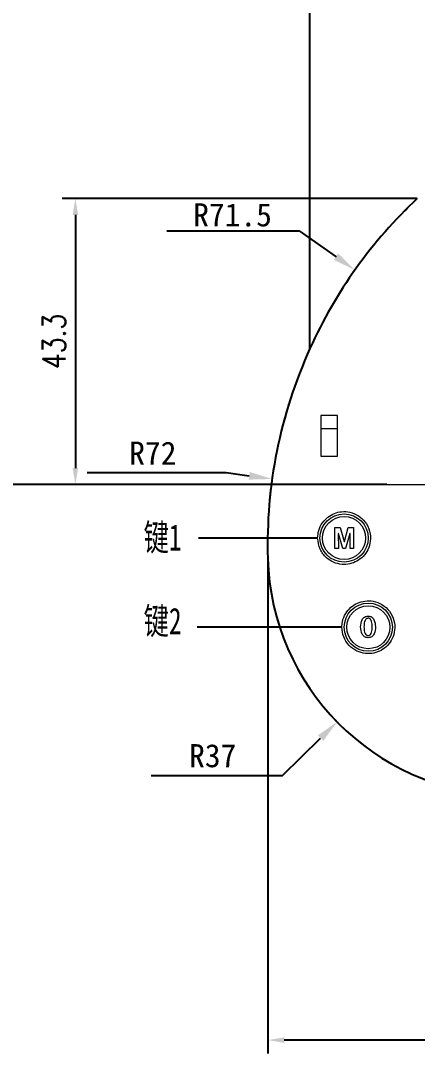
# Model space of a CAD drawing. Header units: millimetres. Extents: x 0 to 1188, y 0 to 840.
# Drawn here: x 99 to 159, y 598 to 754.4 of the extents above; entities that cross this region are included whole.
import ezdxf

# ---------------------------------------------------------------- set-up
doc = ezdxf.new("R2010")
doc.units = ezdxf.units.MM
doc.layers.add('2细线层', color=3, linetype='Continuous', lineweight=20)
doc.layers.add('5剖面线层', color=2, linetype='Continuous', lineweight=20)
doc.layers.add('7', color=7, linetype='Continuous')
doc.styles.add('PC_TEXTSTYLE', font='txt.shx', dxfattribs={"width": 0.8, "bigfont": 'hzfs.shx'})
doc.styles.get("Standard").update_dxf_attribs({"font": ''})
doc.styles.get('Standard').set_extended_font_data('SimSun')
doc.dimstyles.new('副本 (2) (2)TH_GBDIM', dxfattribs={"dimtxt": 3.5, "dimasz": 2.5, "dimexe": 2, "dimexo": 0, "dimgap": 1.5, "dimtad": 1, "dimtoh": 1, "dimdec": 1, "dimdsep": 46, "dimtxsty": 'PC_TEXTSTYLE', "dimcen": 2.5, "dimazin": 2, "dimtfac": 0.714286, "dimtdec": 1, "dimtmove": 0, "dimatfit": 3, "dimfxl": 1, "dimtolj": 1, "dimtzin": 0, "dimarcsym": 0})

# ---------------------------------------------------------------- blocks, each defined once
blk = doc.blocks.new('*D33')
at = {"layer": '7', "color": 0, "lineweight": -2, "ltscale": 5, "transparency": 16777216}
for p, q in [((136.4, 672.96), (136.4, 598.02)), ((462.48, 672.96), (462.48, 598.02)), ((459.98, 600.02), (138.9, 600.02))]:
    blk.add_line(p, q, dxfattribs=at)
at = {"layer": '7', "color": 0, "ltscale": 5, "transparency": 16777216}
for points in [[(138.9, 600.44), (138.9, 599.6), (136.4, 600.02)], [(459.98, 600.44), (459.98, 599.6), (462.48, 600.02)]]:
    blk.add_solid(points, dxfattribs=at)
at = {"layer": 'DEFPOINTS', "color": 0, "ltscale": 5, "transparency": 16777216}
for p in [(136.4, 672.96), (462.48, 672.96), (136.4, 600.02)]:
    blk.add_point(p, dxfattribs=at)
at = {"layer": '7', "color": 0, "ltscale": 5, "transparency": 16777216, "insert": (299.44, 603.27), "char_height": 3.5, "attachment_point": 5, "style": 'PC_TEXTSTYLE'}
blk.add_mtext('\\A1;326.1', dxfattribs=at)
blk = doc.blocks.new('*D34')
at = {"layer": '7', "color": 0, "lineweight": -2, "ltscale": 5, "transparency": 16777216}
for p, q in [((142.78, 704.77), (142.78, 813.93)), ((456.09, 704.77), (456.09, 813.93)), ((145.28, 811.93), (453.59, 811.93))]:
    blk.add_line(p, q, dxfattribs=at)
at = {"layer": '7', "color": 0, "ltscale": 5, "transparency": 16777216}
for points in [[(145.28, 812.35), (145.28, 811.51), (142.78, 811.93)], [(453.59, 812.35), (453.59, 811.51), (456.09, 811.93)]]:
    blk.add_solid(points, dxfattribs=at)
at = {"layer": 'DEFPOINTS', "color": 0, "ltscale": 5, "transparency": 16777216}
for p in [(456.09, 811.93), (142.78, 704.77), (456.09, 704.77)]:
    blk.add_point(p, dxfattribs=at)
at = {"layer": '7', "color": 0, "ltscale": 5, "transparency": 16777216, "insert": (299.44, 815.18), "char_height": 3.5, "attachment_point": 5, "style": 'PC_TEXTSTYLE'}
blk.add_mtext('\\A1;313.3', dxfattribs=at)
blk = doc.blocks.new('*D47')
at = {"layer": '7', "color": 0, "lineweight": -2, "ltscale": 5, "transparency": 16777216}
for p, q in [((218.31, 762.36), (92.4, 762.36)), ((94.4, 759.86), (94.4, 686.66)), ((154.4, 684.16), (92.4, 684.16))]:
    blk.add_line(p, q, dxfattribs=at)
at = {"layer": '7', "color": 0, "ltscale": 5, "transparency": 16777216}
for points in [[(93.98, 759.86), (94.82, 759.86), (94.4, 762.36)], [(93.98, 686.66), (94.82, 686.66), (94.4, 684.16)]]:
    blk.add_solid(points, dxfattribs=at)
at = {"layer": 'DEFPOINTS', "color": 0, "ltscale": 5, "transparency": 16777216}
for p in [(218.31, 762.36), (94.4, 684.16), (154.4, 684.16)]:
    blk.add_point(p, dxfattribs=at)
at = {"layer": '7', "color": 0, "ltscale": 5, "transparency": 16777216, "insert": (91.15, 723.26), "char_height": 3.5, "attachment_point": 5, "rotation": 90, "style": 'PC_TEXTSTYLE'}
blk.add_mtext('\\A1;78.2', dxfattribs=at)
blk = doc.blocks.new('*D48')
at = {"layer": '7', "color": 0, "lineweight": -2, "ltscale": 5, "transparency": 16777216}
for p, q in [((159.02, 727.49), (105.29, 727.49)), ((107.29, 724.99), (107.29, 686.66)), ((154.4, 684.16), (105.29, 684.16))]:
    blk.add_line(p, q, dxfattribs=at)
at = {"layer": '7', "color": 0, "ltscale": 5, "transparency": 16777216}
for points in [[(106.87, 724.99), (107.71, 724.99), (107.29, 727.49)], [(106.87, 686.66), (107.71, 686.66), (107.29, 684.16)]]:
    blk.add_solid(points, dxfattribs=at)
at = {"layer": 'DEFPOINTS', "color": 0, "ltscale": 5, "transparency": 16777216}
for p in [(159.02, 727.49), (107.29, 684.16), (154.4, 684.16)]:
    blk.add_point(p, dxfattribs=at)
at = {"layer": '7', "color": 0, "ltscale": 5, "transparency": 16777216, "insert": (104.04, 705.83), "char_height": 3.5, "attachment_point": 5, "rotation": 90, "style": 'PC_TEXTSTYLE'}
blk.add_mtext('\\A1;43.3', dxfattribs=at)

msp = doc.modelspace()

# ---------------------------------------------------------------- linework, layer by layer
at = {"color": 7, "linetype": 'Continuous', "lineweight": 15}
for p, q in [((144.4396, 694.6306), (144.4396, 688.4606)), ((146.9396, 694.6306), (144.4396, 694.6306)), ((146.9396, 688.4606), (146.9396, 694.6306)), ((144.4396, 692.6306), (146.9396, 692.6306)), ((144.4396, 688.4606), (146.9396, 688.4606)), ((146.5497, 677.6382), (147.3308, 677.6424)), ((146.5663, 674.4648), (146.5497, 677.6382)), ((147.3308, 677.6424), (147.9372, 675.5188)), ((147.9896, 675.5193), (148.5741, 677.6485)), ((148.5741, 677.6485), (149.3551, 677.6527)), ((149.3551, 677.6527), (149.3717, 674.4794)), ((147.1126, 676.7318), (147.06, 676.7319)), ((147.06, 676.7319), (147.0721, 674.4677)), ((147.7577, 674.4712), (147.1126, 676.7318)), ((148.8012, 676.7408), (148.1804, 674.473)), ((148.8538, 676.7407), (148.8012, 676.7408)), ((148.8659, 674.4765), (148.8538, 676.7407)), ((147.0721, 674.4677), (146.5663, 674.4648)), ((148.1804, 674.473), (147.7577, 674.4712)), ((147.9372, 675.5188), (147.9896, 675.5193)), ((149.3717, 674.4794), (148.8659, 674.4765))]:
    msp.add_line(p, q, dxfattribs=at)
for centre, radius in [((147.9382, 676.0601), 3.65), ((147.9382, 676.0601), 3.2576), ((151.6088, 662.5499), 3.65), ((151.6088, 662.5499), 3.2585)]:
    msp.add_circle(centre, radius, dxfattribs=at)
for points, knots in [([(142.784, 704.7729), (143.785, 706.8312), (145.787, 710.9479), (149.5687, 716.7798), (153.8845, 722.365), (157.3102, 725.7822), (159.023, 727.4906)], [0, 0, 0, 0, 0.24693601, 0.49386709, 0.74695032, 1, 1, 1, 1]), ([(136.396, 672.964), (136.4095, 675.7488), (136.4365, 681.3192), (137.6805, 689.4356), (139.6935, 697.3347), (141.7537, 702.2934), (142.784, 704.7729)], [0, 0, 0, 0, 0.244839167, 0.489736803, 0.744845749, 1, 1, 1, 1]), ([(143.9382, 676.0601), (144.0107, 675.4758), (144.147, 674.3779), (145.1228, 673.0985), (146.3207, 672.3243), (147.5795, 672.0078), (148.8286, 672.1003), (149.9417, 672.5329), (150.8908, 673.2718), (151.6168, 674.3157), (152.0016, 675.6392), (151.8966, 677.1293), (151.2413, 678.4746), (150.1655, 679.4776), (148.9051, 680.0209), (147.6002, 680.107), (146.4396, 679.8266), (145.4273, 679.2466), (144.5896, 678.3605), (144.0383, 677.2562), (143.9703, 676.4438), (143.9382, 676.0601)], [0, 0, 0, 0, 0.07485847, 0.14065941, 0.18900308, 0.23752284, 0.28161643, 0.32448815, 0.36984203, 0.4204988, 0.47823812, 0.5428144, 0.61039138, 0.66328126, 0.71646033, 0.76235204, 0.80423039, 0.84724071, 0.89516843, 0.95047946, 1, 1, 1, 1]), ([(171.8408, 637.0715), (170.9132, 637.1314), (167.9683, 637.3218), (163.0199, 638.3504), (158.1682, 640.1961), (154.4425, 642.1989), (151.6979, 643.9978), (149.1157, 646.0424), (146.6571, 648.3728), (144.3923, 650.9588), (142.3292, 653.8161), (140.5502, 656.855), (139.0889, 660.0036), (137.9554, 663.1881), (137.1289, 666.406), (136.5761, 669.6758), (136.456, 671.8679), (136.396, 672.964)], [0, 0, 0, 0, 0.047508551, 0.150818563, 0.257400134, 0.313886369, 0.370374217, 0.428860356, 0.487349238, 0.55043005, 0.613515857, 0.678960583, 0.744411366, 0.807407611, 0.870408814, 0.935202084, 1, 1, 1, 1]), ([(147.6088, 662.5499), (147.6613, 662.0569), (147.7664, 661.0698), (148.5992, 659.7776), (149.7926, 658.8886), (151.1409, 658.5044), (152.435, 658.5715), (153.5943, 659.0074), (154.5733, 659.7695), (155.3024, 660.8354), (155.6728, 662.1574), (155.5616, 663.6143), (154.9035, 664.9883), (153.78, 666.0191), (152.4338, 666.5424), (151.116, 666.5832), (149.9348, 666.247), (148.913, 665.5883), (148.106, 664.6161), (147.6709, 663.5491), (147.6261, 662.8284), (147.6088, 662.5499)], [0, 0, 0, 0, 0.06220497, 0.12455819, 0.18233027, 0.23351837, 0.2801389, 0.32553667, 0.3727344, 0.42402925, 0.48073749, 0.54248968, 0.6063443, 0.66716974, 0.72091502, 0.7680931, 0.81257797, 0.85840487, 0.90855159, 0.96465375, 1, 1, 1, 1]), ([(150.4426, 662.6026), (150.4758, 662.9789), (150.5175, 663.45), (150.8142, 663.9238), (151.0995, 664.175), (151.3826, 664.2092), (151.5708, 664.2318)], [0, 0, 0, 0, 0.49941655, 0.62523337, 0.75082289, 1, 1, 1, 1]), ([(151.5727, 663.9099), (151.5057, 663.9026), (151.3717, 663.8878), (151.1563, 663.7141), (150.9702, 663.2725), (150.9571, 662.8725), (150.9484, 662.6055)], [0, 0, 0, 0, 0.12481658, 0.24960775, 0.49906507, 1, 1, 1, 1]), ([(151.5708, 664.2318), (151.7587, 664.2117), (152.0413, 664.1813), (152.325, 663.9302), (152.6174, 663.4571), (152.6611, 662.9888), (152.696, 662.6147)], [0, 0, 0, 0, 0.24907465, 0.37464495, 0.50041772, 1, 1, 1, 1]), ([(152.1902, 662.6119), (152.1794, 662.8767), (152.1632, 663.2735), (151.9873, 663.7165), (151.7729, 663.8901), (151.6394, 663.9033), (151.5727, 663.9099)], [0, 0, 0, 0, 0.50104774, 0.7504715, 0.8751482, 1, 1, 1, 1]), ([(151.588, 660.9665), (151.3981, 660.988), (151.1125, 661.0203), (150.8267, 661.275), (150.5275, 661.7511), (150.4803, 662.2245), (150.4426, 662.6026)], [0, 0, 0, 0, 0.24906495, 0.37466196, 0.50045055, 1, 1, 1, 1]), ([(150.9484, 662.6055), (150.9607, 662.3361), (150.9791, 661.9325), (151.1665, 661.4874), (151.3828, 661.3098), (151.5184, 661.2956), (151.5862, 661.2884)], [0, 0, 0, 0, 0.50083454, 0.75035381, 0.87521143, 1, 1, 1, 1]), ([(151.5862, 661.2884), (151.6536, 661.2959), (151.7885, 661.311), (151.9992, 661.494), (152.1682, 661.9431), (152.1814, 662.3442), (152.1902, 662.6119)], [0, 0, 0, 0, 0.124735274, 0.249476417, 0.499004453, 1, 1, 1, 1]), ([(152.696, 662.6147), (152.6642, 662.2389), (152.6243, 661.7684), (152.3412, 661.2825), (152.1302, 661.0935), (151.8675, 660.9838), (151.6812, 660.9723), (151.588, 660.9665)], [0, 0, 0, 0, 0.4985564, 0.62403281, 0.74926001, 0.87451636, 1, 1, 1, 1])]:
    msp.add_open_spline(points, degree=3, knots=knots, dxfattribs=at)
at = {"layer": '5剖面线层', "color": 1, "linetype": 'ByBlock', "ltscale": 7}
msp.add_line((154.3975, 684.1645), (462.9359, 684.1645), dxfattribs=at)
at = {"layer": '7', "color": 4, "ltscale": 5}
for p, q in [((121.1012, 722.5981), (141.1665, 722.5981)), ((141.1665, 722.5981), (146.7232, 718.6671)), ((109.0892, 685.966), (130.1225, 685.966)), ((130.1225, 685.966), (133.589, 685.4827)), ((143.9382, 676.0601), (125.938, 676.0601)), ((147.6088, 662.5499), (125.7336, 662.5499)), ((138.5992, 640.1199), (144.386, 645.7633)), ((118.7326, 640.1199), (138.5992, 640.1199))]:
    msp.add_line(p, q, dxfattribs=at)
for centre, radius, start, end in [((207.9725, 675.3378), 71.5261, 133.185261, 155.69898), ((208.3678, 675.0564), 72.0022, 155.624339, 181.665262), ((173.3815, 674.0405), 37.0011, 181.667214, 267.613603)]:
    msp.add_arc(centre, radius, start, end, dxfattribs=at)
for points in [[(147.0601, 719.1433), (146.3863, 718.1909), (149.5805, 716.6457)], [(133.6696, 686.0604), (133.5084, 684.9049), (137.0555, 684.9994)], [(143.9787, 646.1809), (144.7932, 645.3457), (146.8917, 648.2069)]]:
    msp.add_solid(points, dxfattribs=at)

# ---------------------------------------------------------------- texts
at = {"layer": '2细线层', "color": 4, "ltscale": 5, "width": 0.7}
for s, p in [('键1', (117.6219, 674.1619)), ('键2', (117.6231, 661.4981))]:
    msp.add_text(s, height=4, dxfattribs=at).set_placement(p)
at = {"layer": '7', "color": 4, "ltscale": 5, "char_height": 3.5, "attachment_point": 5}
for s, insert in [('R71.5', (131.0679, 724.9737)), ('R72', (119.0059, 688.916)), ('R37', (128.0659, 643.0699))]:
    msp.add_mtext(s, dxfattribs=dict(at, insert=insert))

# ---------------------------------------------------------------- dimensions: what is measured, and where the dimension line sits
at = {"layer": '7', "color": 4, "ltscale": 5}
for base, p1, p2, picture, middle in [((456.0923, 811.931), (142.784, 704.7729), (456.0923, 704.7729), '*D34', (299.4382, 815.181)), ((136.396, 600.0191), (462.4803, 672.964), (136.396, 672.964), '*D33', (299.4382, 603.2691))]:
    dim = msp.add_linear_dim(base=base, p1=p1, p2=p2, dimstyle='副本 (2) (2)TH_GBDIM', dxfattribs=at)
    dim.commit()
    dim.dimension.update_dxf_attribs({"geometry": picture, "text_midpoint": middle})
for base, p1, picture, middle in [((94.3993, 684.1645), (218.3083, 762.3621), '*D47', (91.1493, 723.2633)), ((107.2894, 684.1645), (159.023, 727.4906), '*D48', (104.0394, 705.8276))]:
    dim = msp.add_linear_dim(base=base, p1=p1, p2=(154.3975, 684.1645), angle=90, dimstyle='副本 (2) (2)TH_GBDIM', dxfattribs=at)
    dim.commit()
    dim.dimension.update_dxf_attribs({"geometry": picture, "text_midpoint": middle})

doc.saveas('drawing.dxf')
